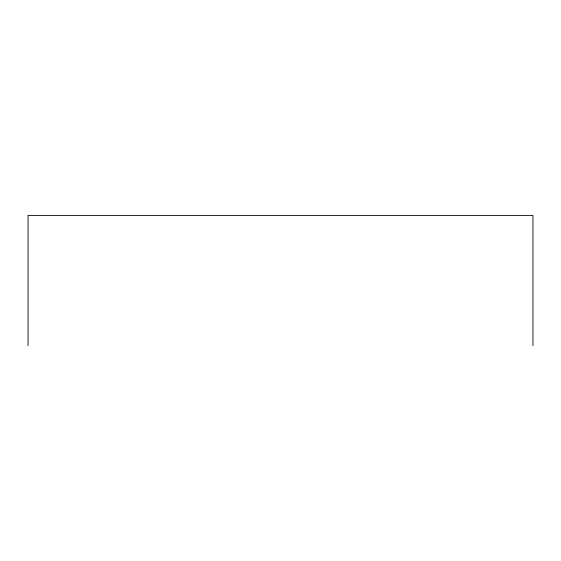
<?xml version="1.0" encoding="UTF-8"?>
<svg xmlns="http://www.w3.org/2000/svg" width="561" height="561" viewBox="0 0 561 561"><rect width="100%" height="100%" fill="white"/><g stroke="black" fill="none" stroke-linecap="round" stroke-linejoin="round"><path stroke-width="0.84" d="M532.95 345.604L532.95 215.396L28.05 215.396L28.05 345.604"/></g></svg>
